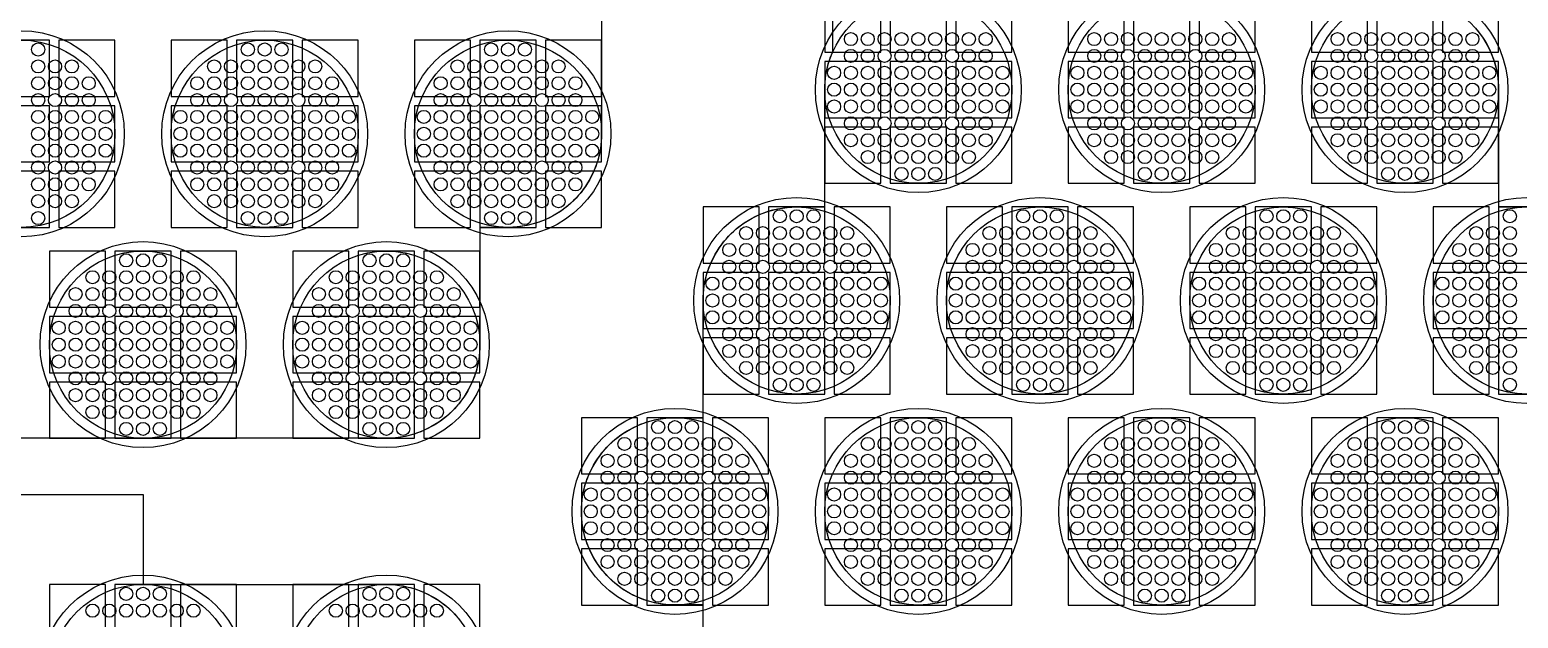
# Model space of a CAD drawing. Extents: x -49 to 54, y -38 to 38.
# Drawn here: x 2.12 to 10.07, y -20.99 to -17.85 of the extents above; entities that cross this region are included whole.
import ezdxf

# ---------------------------------------------------------------- set-up
doc = ezdxf.new("R2010")
doc.units = 0
for name, color, linetype in [('BACK_LAYER', 5, 'CONTINUOUS'), ('COND_LAYER_LOWER_ELECTRODE', 6, 'CONTINUOUS'), ('CONDUCTIVE_LAYER_BACK_LAYER', 2, 'CONTINUOUS'), ('EMITTER', 3, 'CONTINUOUS'), ('LOWER_ELECTRODE', 1, 'CONTINUOUS')]:
    doc.layers.add(name, color=color, linetype=linetype)

msp = doc.modelspace()

# ---------------------------------------------------------------- linework, layer by layer
at = {"layer": 'BACK_LAYER'}
for points in [[(6.3628, -17.9704), (6.6628, -17.9704), (6.6628, -17.6704), (6.3628, -17.6704)], [(6.7128, -17.9704), (7.0128, -17.9704), (7.0128, -17.6704), (6.7128, -17.6704)], [(7.0628, -17.9704), (7.3628, -17.9704), (7.3628, -17.6704), (7.0628, -17.6704)], [(7.6628, -17.9704), (7.9628, -17.9704), (7.9628, -17.6704), (7.6628, -17.6704)], [(8.0128, -17.9704), (8.3128, -17.9704), (8.3128, -17.6704), (8.0128, -17.6704)], [(8.3628, -17.9704), (8.6628, -17.9704), (8.6628, -17.6704), (8.3628, -17.6704)], [(8.9628, -17.9704), (9.2628, -17.9704), (9.2628, -17.6704), (8.9628, -17.6704)], [(9.3128, -17.9704), (9.6128, -17.9704), (9.6128, -17.6704), (9.3128, -17.6704)], [(9.6628, -17.9704), (9.9628, -17.9704), (9.9628, -17.6704), (9.6628, -17.6704)], [(1.9209, -18.2061), (2.2209, -18.2061), (2.2209, -17.9061), (1.9209, -17.9061)], [(2.2709, -18.2061), (2.5709, -18.2061), (2.5709, -17.9061), (2.2709, -17.9061)], [(2.8709, -18.2061), (3.1709, -18.2061), (3.1709, -17.9061), (2.8709, -17.9061)], [(3.2209, -18.2061), (3.5209, -18.2061), (3.5209, -17.9061), (3.2209, -17.9061)], [(3.5709, -18.2061), (3.8709, -18.2061), (3.8709, -17.9061), (3.5709, -17.9061)], [(4.1709, -18.2061), (4.4709, -18.2061), (4.4709, -17.9061), (4.1709, -17.9061)], [(4.5209, -18.2061), (4.8209, -18.2061), (4.8209, -17.9061), (4.5209, -17.9061)], [(4.8709, -18.2061), (5.1709, -18.2061), (5.1709, -17.9061), (4.8709, -17.9061)], [(6.3628, -18.3204), (6.6628, -18.3204), (6.6628, -18.0204), (6.3628, -18.0204)], [(6.7128, -18.3204), (7.0128, -18.3204), (7.0128, -18.0204), (6.7128, -18.0204)], [(7.0628, -18.3204), (7.3628, -18.3204), (7.3628, -18.0204), (7.0628, -18.0204)], [(7.6628, -18.3204), (7.9628, -18.3204), (7.9628, -18.0204), (7.6628, -18.0204)], [(8.0128, -18.3204), (8.3128, -18.3204), (8.3128, -18.0204), (8.0128, -18.0204)], [(8.3628, -18.3204), (8.6628, -18.3204), (8.6628, -18.0204), (8.3628, -18.0204)], [(8.9628, -18.3204), (9.2628, -18.3204), (9.2628, -18.0204), (8.9628, -18.0204)], [(9.3128, -18.3204), (9.6128, -18.3204), (9.6128, -18.0204), (9.3128, -18.0204)], [(9.6628, -18.3204), (9.9628, -18.3204), (9.9628, -18.0204), (9.6628, -18.0204)], [(1.9209, -18.5561), (2.2209, -18.5561), (2.2209, -18.2561), (1.9209, -18.2561)], [(2.2709, -18.5561), (2.5709, -18.5561), (2.5709, -18.2561), (2.2709, -18.2561)], [(2.8709, -18.5561), (3.1709, -18.5561), (3.1709, -18.2561), (2.8709, -18.2561)], [(3.2209, -18.5561), (3.5209, -18.5561), (3.5209, -18.2561), (3.2209, -18.2561)], [(3.5709, -18.5561), (3.8709, -18.5561), (3.8709, -18.2561), (3.5709, -18.2561)], [(4.1709, -18.5561), (4.4709, -18.5561), (4.4709, -18.2561), (4.1709, -18.2561)], [(4.5209, -18.5561), (4.8209, -18.5561), (4.8209, -18.2561), (4.5209, -18.2561)], [(4.8709, -18.5561), (5.1709, -18.5561), (5.1709, -18.2561), (4.8709, -18.2561)], [(6.3628, -18.6704), (6.6628, -18.6704), (6.6628, -18.3704), (6.3628, -18.3704)], [(6.7128, -18.6704), (7.0128, -18.6704), (7.0128, -18.3704), (6.7128, -18.3704)], [(7.0628, -18.6704), (7.3628, -18.6704), (7.3628, -18.3704), (7.0628, -18.3704)], [(7.6628, -18.6704), (7.9628, -18.6704), (7.9628, -18.3704), (7.6628, -18.3704)], [(8.0128, -18.6704), (8.3128, -18.6704), (8.3128, -18.3704), (8.0128, -18.3704)], [(8.3628, -18.6704), (8.6628, -18.6704), (8.6628, -18.3704), (8.3628, -18.3704)], [(8.9628, -18.6704), (9.2628, -18.6704), (9.2628, -18.3704), (8.9628, -18.3704)], [(9.3128, -18.6704), (9.6128, -18.6704), (9.6128, -18.3704), (9.3128, -18.3704)], [(9.6628, -18.6704), (9.9628, -18.6704), (9.9628, -18.3704), (9.6628, -18.3704)], [(1.9209, -18.9061), (2.2209, -18.9061), (2.2209, -18.6061), (1.9209, -18.6061)], [(2.2709, -18.9061), (2.5709, -18.9061), (2.5709, -18.6061), (2.2709, -18.6061)], [(2.8709, -18.9061), (3.1709, -18.9061), (3.1709, -18.6061), (2.8709, -18.6061)], [(3.2209, -18.9061), (3.5209, -18.9061), (3.5209, -18.6061), (3.2209, -18.6061)], [(3.5709, -18.9061), (3.8709, -18.9061), (3.8709, -18.6061), (3.5709, -18.6061)], [(4.1709, -18.9061), (4.4709, -18.9061), (4.4709, -18.6061), (4.1709, -18.6061)], [(4.5209, -18.9061), (4.8209, -18.9061), (4.8209, -18.6061), (4.5209, -18.6061)], [(4.8709, -18.9061), (5.1709, -18.9061), (5.1709, -18.6061), (4.8709, -18.6061)], [(5.7128, -19.0962), (6.0128, -19.0962), (6.0128, -18.7962), (5.7128, -18.7962)], [(6.0628, -19.0962), (6.3628, -19.0962), (6.3628, -18.7962), (6.0628, -18.7962)], [(6.4128, -19.0962), (6.7128, -19.0962), (6.7128, -18.7962), (6.4128, -18.7962)], [(7.0128, -19.0962), (7.3128, -19.0962), (7.3128, -18.7962), (7.0128, -18.7962)], [(7.3628, -19.0962), (7.6628, -19.0962), (7.6628, -18.7962), (7.3628, -18.7962)], [(7.7128, -19.0962), (8.0128, -19.0962), (8.0128, -18.7962), (7.7128, -18.7962)], [(8.3128, -19.0962), (8.6128, -19.0962), (8.6128, -18.7962), (8.3128, -18.7962)], [(8.6628, -19.0962), (8.9628, -19.0962), (8.9628, -18.7962), (8.6628, -18.7962)], [(9.0128, -19.0962), (9.3128, -19.0962), (9.3128, -18.7962), (9.0128, -18.7962)], [(9.6128, -19.0962), (9.9128, -19.0962), (9.9128, -18.7962), (9.6128, -18.7962)], [(9.9628, -19.0962), (10.2628, -19.0962), (10.2628, -18.7962), (9.9628, -18.7962)], [(2.2209, -19.3319), (2.5209, -19.3319), (2.5209, -19.0319), (2.2209, -19.0319)], [(2.5709, -19.3319), (2.8709, -19.3319), (2.8709, -19.0319), (2.5709, -19.0319)], [(2.9209, -19.3319), (3.2209, -19.3319), (3.2209, -19.0319), (2.9209, -19.0319)], [(3.5209, -19.3319), (3.8209, -19.3319), (3.8209, -19.0319), (3.5209, -19.0319)], [(3.8709, -19.3319), (4.1709, -19.3319), (4.1709, -19.0319), (3.8709, -19.0319)], [(4.2209, -19.3319), (4.5209, -19.3319), (4.5209, -19.0319), (4.2209, -19.0319)], [(5.7128, -19.4462), (6.0128, -19.4462), (6.0128, -19.1462), (5.7128, -19.1462)], [(6.0628, -19.4462), (6.3628, -19.4462), (6.3628, -19.1462), (6.0628, -19.1462)], [(6.4128, -19.4462), (6.7128, -19.4462), (6.7128, -19.1462), (6.4128, -19.1462)], [(7.0128, -19.4462), (7.3128, -19.4462), (7.3128, -19.1462), (7.0128, -19.1462)], [(7.3628, -19.4462), (7.6628, -19.4462), (7.6628, -19.1462), (7.3628, -19.1462)], [(7.7128, -19.4462), (8.0128, -19.4462), (8.0128, -19.1462), (7.7128, -19.1462)], [(8.3128, -19.4462), (8.6128, -19.4462), (8.6128, -19.1462), (8.3128, -19.1462)], [(8.6628, -19.4462), (8.9628, -19.4462), (8.9628, -19.1462), (8.6628, -19.1462)], [(9.0128, -19.4462), (9.3128, -19.4462), (9.3128, -19.1462), (9.0128, -19.1462)], [(9.6128, -19.4462), (9.9128, -19.4462), (9.9128, -19.1462), (9.6128, -19.1462)], [(9.9628, -19.4462), (10.2628, -19.4462), (10.2628, -19.1462), (9.9628, -19.1462)], [(2.2209, -19.6819), (2.5209, -19.6819), (2.5209, -19.3819), (2.2209, -19.3819)], [(2.5709, -19.6819), (2.8709, -19.6819), (2.8709, -19.3819), (2.5709, -19.3819)], [(2.9209, -19.6819), (3.2209, -19.6819), (3.2209, -19.3819), (2.9209, -19.3819)], [(3.5209, -19.6819), (3.8209, -19.6819), (3.8209, -19.3819), (3.5209, -19.3819)], [(3.8709, -19.6819), (4.1709, -19.6819), (4.1709, -19.3819), (3.8709, -19.3819)], [(4.2209, -19.6819), (4.5209, -19.6819), (4.5209, -19.3819), (4.2209, -19.3819)], [(5.7128, -19.7962), (6.0128, -19.7962), (6.0128, -19.4962), (5.7128, -19.4962)], [(6.0628, -19.7962), (6.3628, -19.7962), (6.3628, -19.4962), (6.0628, -19.4962)], [(6.4128, -19.7962), (6.7128, -19.7962), (6.7128, -19.4962), (6.4128, -19.4962)], [(7.0128, -19.7962), (7.3128, -19.7962), (7.3128, -19.4962), (7.0128, -19.4962)], [(7.3628, -19.7962), (7.6628, -19.7962), (7.6628, -19.4962), (7.3628, -19.4962)], [(7.7128, -19.7962), (8.0128, -19.7962), (8.0128, -19.4962), (7.7128, -19.4962)], [(8.3128, -19.7962), (8.6128, -19.7962), (8.6128, -19.4962), (8.3128, -19.4962)], [(8.6628, -19.7962), (8.9628, -19.7962), (8.9628, -19.4962), (8.6628, -19.4962)], [(9.0128, -19.7962), (9.3128, -19.7962), (9.3128, -19.4962), (9.0128, -19.4962)], [(9.6128, -19.7962), (9.9128, -19.7962), (9.9128, -19.4962), (9.6128, -19.4962)], [(9.9628, -19.7962), (10.2628, -19.7962), (10.2628, -19.4962), (9.9628, -19.4962)], [(2.2209, -20.0319), (2.5209, -20.0319), (2.5209, -19.7319), (2.2209, -19.7319)], [(2.5709, -20.0319), (2.8709, -20.0319), (2.8709, -19.7319), (2.5709, -19.7319)], [(2.9209, -20.0319), (3.2209, -20.0319), (3.2209, -19.7319), (2.9209, -19.7319)], [(3.5209, -20.0319), (3.8209, -20.0319), (3.8209, -19.7319), (3.5209, -19.7319)], [(3.8709, -20.0319), (4.1709, -20.0319), (4.1709, -19.7319), (3.8709, -19.7319)], [(4.2209, -20.0319), (4.5209, -20.0319), (4.5209, -19.7319), (4.2209, -19.7319)], [(5.0628, -20.2221), (5.3628, -20.2221), (5.3628, -19.9221), (5.0628, -19.9221)], [(5.4128, -20.2221), (5.7128, -20.2221), (5.7128, -19.9221), (5.4128, -19.9221)], [(5.7628, -20.2221), (6.0628, -20.2221), (6.0628, -19.9221), (5.7628, -19.9221)], [(6.3628, -20.2221), (6.6628, -20.2221), (6.6628, -19.9221), (6.3628, -19.9221)], [(6.7128, -20.2221), (7.0128, -20.2221), (7.0128, -19.9221), (6.7128, -19.9221)], [(7.0628, -20.2221), (7.3628, -20.2221), (7.3628, -19.9221), (7.0628, -19.9221)], [(7.6628, -20.2221), (7.9628, -20.2221), (7.9628, -19.9221), (7.6628, -19.9221)], [(8.0128, -20.2221), (8.3128, -20.2221), (8.3128, -19.9221), (8.0128, -19.9221)], [(8.3628, -20.2221), (8.6628, -20.2221), (8.6628, -19.9221), (8.3628, -19.9221)], [(8.9628, -20.2221), (9.2628, -20.2221), (9.2628, -19.9221), (8.9628, -19.9221)], [(9.3128, -20.2221), (9.6128, -20.2221), (9.6128, -19.9221), (9.3128, -19.9221)], [(9.6628, -20.2221), (9.9628, -20.2221), (9.9628, -19.9221), (9.6628, -19.9221)], [(5.0628, -20.5721), (5.3628, -20.5721), (5.3628, -20.2721), (5.0628, -20.2721)], [(5.4128, -20.5721), (5.7128, -20.5721), (5.7128, -20.2721), (5.4128, -20.2721)], [(5.7628, -20.5721), (6.0628, -20.5721), (6.0628, -20.2721), (5.7628, -20.2721)], [(6.3628, -20.5721), (6.6628, -20.5721), (6.6628, -20.2721), (6.3628, -20.2721)], [(6.7128, -20.5721), (7.0128, -20.5721), (7.0128, -20.2721), (6.7128, -20.2721)], [(7.0628, -20.5721), (7.3628, -20.5721), (7.3628, -20.2721), (7.0628, -20.2721)], [(7.6628, -20.5721), (7.9628, -20.5721), (7.9628, -20.2721), (7.6628, -20.2721)], [(8.0128, -20.5721), (8.3128, -20.5721), (8.3128, -20.2721), (8.0128, -20.2721)], [(8.3628, -20.5721), (8.6628, -20.5721), (8.6628, -20.2721), (8.3628, -20.2721)], [(8.9628, -20.5721), (9.2628, -20.5721), (9.2628, -20.2721), (8.9628, -20.2721)], [(9.3128, -20.5721), (9.6128, -20.5721), (9.6128, -20.2721), (9.3128, -20.2721)], [(9.6628, -20.5721), (9.9628, -20.5721), (9.9628, -20.2721), (9.6628, -20.2721)], [(5.0628, -20.9221), (5.3628, -20.9221), (5.3628, -20.6221), (5.0628, -20.6221)], [(5.4128, -20.9221), (5.7128, -20.9221), (5.7128, -20.6221), (5.4128, -20.6221)], [(5.7628, -20.9221), (6.0628, -20.9221), (6.0628, -20.6221), (5.7628, -20.6221)], [(6.3628, -20.9221), (6.6628, -20.9221), (6.6628, -20.6221), (6.3628, -20.6221)], [(6.7128, -20.9221), (7.0128, -20.9221), (7.0128, -20.6221), (6.7128, -20.6221)], [(7.0628, -20.9221), (7.3628, -20.9221), (7.3628, -20.6221), (7.0628, -20.6221)], [(7.6628, -20.9221), (7.9628, -20.9221), (7.9628, -20.6221), (7.6628, -20.6221)], [(8.0128, -20.9221), (8.3128, -20.9221), (8.3128, -20.6221), (8.0128, -20.6221)], [(8.3628, -20.9221), (8.6628, -20.9221), (8.6628, -20.6221), (8.3628, -20.6221)], [(8.9628, -20.9221), (9.2628, -20.9221), (9.2628, -20.6221), (8.9628, -20.6221)], [(9.3128, -20.9221), (9.6128, -20.9221), (9.6128, -20.6221), (9.3128, -20.6221)], [(9.6628, -20.9221), (9.9628, -20.9221), (9.9628, -20.6221), (9.6628, -20.6221)], [(2.2209, -21.1123), (2.5209, -21.1123), (2.5209, -20.8123), (2.2209, -20.8123)], [(2.5709, -21.1123), (2.8709, -21.1123), (2.8709, -20.8123), (2.5709, -20.8123)], [(2.9209, -21.1123), (3.2209, -21.1123), (3.2209, -20.8123), (2.9209, -20.8123)], [(3.5209, -21.1123), (3.8209, -21.1123), (3.8209, -20.8123), (3.5209, -20.8123)], [(3.8709, -21.1123), (4.1709, -21.1123), (4.1709, -20.8123), (3.8709, -20.8123)], [(4.2209, -21.1123), (4.5209, -21.1123), (4.5209, -20.8123), (4.2209, -20.8123)]]:
    msp.add_lwpolyline(points, close=True, dxfattribs=at)
at = {"layer": 'COND_LAYER_LOWER_ELECTRODE'}
for centre in [(6.8628, -18.1704), (8.1628, -18.1704), (9.4628, -18.1704), (2.0709, -18.4061), (3.3709, -18.4061), (4.6709, -18.4061), (6.2128, -19.2962), (7.5128, -19.2962), (8.8128, -19.2962), (10.1128, -19.2962), (2.7209, -19.5319), (4.0209, -19.5319), (5.5628, -20.4221), (6.8628, -20.4221), (8.1628, -20.4221), (9.4628, -20.4221), (2.7209, -21.3123), (4.0209, -21.3123)]:
    msp.add_circle(centre, 0.55, dxfattribs=at)
at = {"layer": 'CONDUCTIVE_LAYER_BACK_LAYER'}
for points in [[(5.7128, -21.5479), (5.7128, -20.922), (5.5528, -20.922), (5.533, -20.9212), (5.5132, -20.9196), (5.4934, -20.9172), (5.4738, -20.9141), (5.4543, -20.9102), (5.435, -20.9055), (5.4159, -20.9), (5.397, -20.8938), (5.3784, -20.8868), (5.36, -20.8791), (5.342, -20.8707), (5.3244, -20.8616), (5.3071, -20.8517), (5.2902, -20.8412), (5.2737, -20.8301), (5.2578, -20.8183), (5.2422, -20.8058), (5.2272, -20.7928), (5.2128, -20.7791), (5.1988, -20.7649), (5.1855, -20.7502), (5.1728, -20.7349), (5.1606, -20.7192), (5.1491, -20.703), (5.1383, -20.6863), (5.1281, -20.6692), (5.1186, -20.6517), (5.1099, -20.6339), (5.1018, -20.6157), (5.0945, -20.5972), (5.0879, -20.5785), (5.082, -20.5595), (5.077, -20.5403), (5.0726, -20.5208), (5.0691, -20.5013), (5.0663, -20.4816), (5.0644, -20.4618), (5.0632, -20.442), (5.0628, -20.4221), (5.0632, -20.4022), (5.0644, -20.3824), (5.0663, -20.3626), (5.0691, -20.3429), (5.0726, -20.3233), (5.077, -20.3039), (5.082, -20.2847), (5.0879, -20.2657), (5.0945, -20.2469), (5.1018, -20.2284), (5.1099, -20.2103), (5.1186, -20.1924), (5.1281, -20.175), (5.1383, -20.1579), (5.1491, -20.1412), (5.1606, -20.125), (5.1728, -20.1092), (5.1855, -20.094), (5.1988, -20.0792), (5.2128, -20.065), (5.2272, -20.0514), (5.2422, -20.0383), (5.2578, -20.0259), (5.2737, -20.0141), (5.2902, -20.0029), (5.3071, -19.9924), (5.3244, -19.9826), (5.342, -19.9735), (5.36, -19.965), (5.3784, -19.9573), (5.397, -19.9504), (5.4159, -19.9442), (5.435, -19.9387), (5.4543, -19.934), (5.4738, -19.9301), (5.4934, -19.9269), (5.5132, -19.9245), (5.533, -19.923), (5.5528, -19.9222), (5.7128, -19.9222), (5.7128, -19.2962), (5.7132, -19.2764), (5.7144, -19.2565), (5.7163, -19.2367), (5.7191, -19.217), (5.7226, -19.1975), (5.727, -19.1781), (5.732, -19.1589), (5.7379, -19.1398), (5.7445, -19.1211), (5.7518, -19.1026), (5.7599, -19.0844), (5.7686, -19.0666), (5.7781, -19.0491), (5.7883, -19.032), (5.7991, -19.0154), (5.8106, -18.9991), (5.8228, -18.9834), (5.8355, -18.9681), (5.8488, -18.9534), (5.8628, -18.9392), (5.8772, -18.9256), (5.8922, -18.9125), (5.9078, -18.9001), (5.9237, -18.8883), (5.9402, -18.8771), (5.9571, -18.8666), (5.9744, -18.8568), (5.992, -18.8476), (6.01, -18.8392), (6.0284, -18.8315), (6.047, -18.8245), (6.0659, -18.8183), (6.085, -18.8129), (6.1043, -18.8082), (6.1238, -18.8042), (6.1434, -18.8011), (6.1632, -18.7987), (6.183, -18.7971), (6.2028, -18.7963), (6.3628, -18.7963), (6.3628, -18.1704), (6.3632, -18.1505), (6.3644, -18.1307), (6.3663, -18.1109), (6.3691, -18.0912), (6.3726, -18.0717), (6.377, -18.0522), (6.382, -18.033), (6.3879, -18.014), (6.3945, -17.9953), (6.4018, -17.9768), (6.4059, -17.9676), (6.4059, -17.1901)], [(5.1709, -17.7801), (5.1709, -18.4061), (5.1705, -18.4259), (5.1693, -18.4458), (5.1674, -18.4656), (5.1646, -18.4853), (5.1611, -18.5048), (5.1568, -18.5242), (5.1517, -18.5434), (5.1458, -18.5625), (5.1392, -18.5812), (5.1319, -18.5997), (5.1238, -18.6179), (5.1151, -18.6357), (5.1056, -18.6532), (5.0954, -18.6703), (5.0846, -18.6869), (5.0731, -18.7032), (5.061, -18.7189), (5.0482, -18.7342), (5.0349, -18.7489), (5.021, -18.7631), (5.0065, -18.7767), (4.9915, -18.7898), (4.976, -18.8022), (4.96, -18.814), (4.9435, -18.8252), (4.9266, -18.8357), (4.9094, -18.8455), (4.8917, -18.8547), (4.8737, -18.8631), (4.8554, -18.8708), (4.8367, -18.8778), (4.8179, -18.884), (4.7987, -18.8894), (4.7794, -18.8941), (4.7599, -18.8981), (4.7403, -18.9012), (4.7206, -18.9036), (4.7007, -18.9052), (4.6809, -18.906), (4.5209, -18.906), (4.5209, -19.5319), (4.5205, -19.5518), (4.5193, -19.5716), (4.5174, -19.5914), (4.5146, -19.6111), (4.5111, -19.6307), (4.5068, -19.6501), (4.5017, -19.6693), (4.4958, -19.6883), (4.4892, -19.707), (4.4819, -19.7255), (4.4738, -19.7437), (4.4651, -19.7615), (4.4556, -19.779), (4.4454, -19.7961), (4.4346, -19.8128), (4.4231, -19.829), (4.411, -19.8447), (4.3982, -19.86), (4.3849, -19.8747), (4.371, -19.8889), (4.3565, -19.9026), (4.3415, -19.9156), (4.326, -19.9281), (4.31, -19.9399), (4.2935, -19.951), (4.2766, -19.9615), (4.2594, -19.9714), (4.2417, -19.9805), (4.2237, -19.9889), (4.2054, -19.9966), (4.1867, -20.0036), (4.1679, -20.0098), (4.1487, -20.0153), (4.1294, -20.02), (4.1099, -20.0239), (4.0903, -20.0271), (4.0706, -20.0294), (4.0507, -20.031), (4.0309, -20.0318), (1.411, -20.0318)], [(9.8401, -17.8423), (9.8528, -17.8576), (9.8649, -17.8733), (9.8764, -17.8895), (9.8873, -17.9062), (9.8974, -17.9233), (9.9069, -17.9408), (9.9157, -17.9586), (9.9238, -17.9768), (9.9311, -17.9953), (9.9377, -18.014), (9.9435, -18.033), (9.9486, -18.0522), (9.9529, -18.0717), (9.9565, -18.0912), (9.9592, -18.1109), (9.9612, -18.1307), (9.9624, -18.1505), (9.9628, -18.1704), (9.9628, -18.7963), (10.1227, -18.7963)], [(0.964, -20.3319), (2.7209, -20.3319), (2.7209, -20.8124), (4.0309, -20.8124), (4.0507, -20.8132), (4.0706, -20.8147), (4.0903, -20.8171), (4.1099, -20.8203), (4.1294, -20.8242), (4.1487, -20.8289), (4.1679, -20.8343), (4.1867, -20.8406), (4.2054, -20.8475), (4.2237, -20.8552), (4.2417, -20.8637), (4.2594, -20.8728), (4.2766, -20.8826), (4.2935, -20.8931), (4.31, -20.9043), (4.326, -20.9161), (4.3415, -20.9285), (4.3565, -20.9416), (4.371, -20.9552), (4.3849, -20.9694), (4.3982, -20.9842), (4.411, -20.9994)]]:
    msp.add_lwpolyline(points, dxfattribs=at)
at = {"layer": 'EMITTER'}
for centre in [(6.8628, -18.1704), (8.1628, -18.1704), (9.4628, -18.1704), (2.0709, -18.4061), (3.3709, -18.4061), (4.6709, -18.4061), (6.2128, -19.2962), (7.5128, -19.2962), (8.8128, -19.2962), (10.1128, -19.2962), (2.7209, -19.5319), (4.0209, -19.5319), (5.5628, -20.4221), (6.8628, -20.4221), (8.1628, -20.4221), (9.4628, -20.4221), (2.7209, -21.3123), (4.0209, -21.3123)]:
    msp.add_circle(centre, 0.5, dxfattribs=at)
at = {"layer": 'LOWER_ELECTRODE'}
for centre in [(6.5028, -17.9004), (6.5928, -17.9004), (6.6828, -17.9004), (6.7728, -17.9004), (6.8628, -17.9004), (6.9528, -17.9004), (7.0428, -17.9004), (7.1328, -17.9004), (7.2228, -17.9004), (7.8028, -17.9004), (7.8928, -17.9004), (7.9828, -17.9004), (8.0728, -17.9004), (8.1628, -17.9004), (8.2528, -17.9004), (8.3428, -17.9004), (8.4328, -17.9004), (8.5228, -17.9004), (9.1028, -17.9004), (9.1928, -17.9004), (9.2828, -17.9004), (9.3728, -17.9004), (9.4628, -17.9004), (9.5528, -17.9004), (9.6428, -17.9004), (9.7328, -17.9004), (9.8228, -17.9004), (2.1609, -17.9561), (3.2809, -17.9561), (3.3709, -17.9561), (3.4609, -17.9561), (4.5809, -17.9561), (4.6709, -17.9561), (4.7609, -17.9561), (6.5028, -17.9904), (6.5928, -17.9904), (6.6828, -17.9904), (6.7728, -17.9904), (6.8628, -17.9904), (6.9528, -17.9904), (7.0428, -17.9904), (7.1328, -17.9904), (7.2228, -17.9904), (7.8028, -17.9904), (7.8928, -17.9904), (7.9828, -17.9904), (8.0728, -17.9904), (8.1628, -17.9904), (8.2528, -17.9904), (8.3428, -17.9904), (8.4328, -17.9904), (8.5228, -17.9904), (9.1028, -17.9904), (9.1928, -17.9904), (9.2828, -17.9904), (9.3728, -17.9904), (9.4628, -17.9904), (9.5528, -17.9904), (9.6428, -17.9904), (9.7328, -17.9904), (9.8228, -17.9904), (2.1609, -18.0461), (2.2509, -18.0461), (2.3409, -18.0461), (3.1009, -18.0461), (3.1909, -18.0461), (3.2809, -18.0461), (3.3709, -18.0461), (3.4609, -18.0461), (3.5509, -18.0461), (3.6409, -18.0461), (4.4009, -18.0461), (4.4909, -18.0461), (4.5809, -18.0461), (4.6709, -18.0461), (4.7609, -18.0461), (4.8509, -18.0461), (4.9409, -18.0461), (6.4128, -18.0804), (6.5028, -18.0804), (6.5928, -18.0804), (6.6828, -18.0804), (6.7728, -18.0804), (6.8628, -18.0804), (6.9528, -18.0804), (7.0428, -18.0804), (7.1328, -18.0804), (7.2228, -18.0804), (7.3128, -18.0804), (7.7128, -18.0804), (7.8028, -18.0804), (7.8928, -18.0804), (7.9828, -18.0804), (8.0728, -18.0804), (8.1628, -18.0804), (8.2528, -18.0804), (8.3428, -18.0804), (8.4328, -18.0804), (8.5228, -18.0804), (8.6128, -18.0804), (9.0128, -18.0804), (9.1028, -18.0804), (9.1928, -18.0804), (9.2828, -18.0804), (9.3728, -18.0804), (9.4628, -18.0804), (9.5528, -18.0804), (9.6428, -18.0804), (9.7328, -18.0804), (9.8228, -18.0804), (9.9128, -18.0804), (2.1609, -18.1361), (2.2509, -18.1361), (2.3409, -18.1361), (2.4309, -18.1361), (3.0109, -18.1361), (3.1009, -18.1361), (3.1909, -18.1361), (3.2809, -18.1361), (3.3709, -18.1361), (3.4609, -18.1361), (3.5509, -18.1361), (3.6409, -18.1361), (3.7309, -18.1361), (4.3109, -18.1361), (4.4009, -18.1361), (4.4909, -18.1361), (4.5809, -18.1361), (4.6709, -18.1361), (4.7609, -18.1361), (4.8509, -18.1361), (4.9409, -18.1361), (5.0309, -18.1361), (2.1609, -18.2261), (2.2509, -18.2261), (2.3409, -18.2261), (2.4309, -18.2261), (3.0109, -18.2261), (3.1009, -18.2261), (3.1909, -18.2261), (3.2809, -18.2261), (3.3709, -18.2261), (3.4609, -18.2261), (3.5509, -18.2261), (3.6409, -18.2261), (3.7309, -18.2261), (4.3109, -18.2261), (4.4009, -18.2261), (4.4909, -18.2261), (4.5809, -18.2261), (4.6709, -18.2261), (4.7609, -18.2261), (4.8509, -18.2261), (4.9409, -18.2261), (5.0309, -18.2261), (6.4128, -18.1704), (6.5028, -18.1704), (6.5928, -18.1704), (6.6828, -18.1704), (6.7728, -18.1704), (6.8628, -18.1704), (6.9528, -18.1704), (7.0428, -18.1704), (7.1328, -18.1704), (7.2228, -18.1704), (7.3128, -18.1704), (7.7128, -18.1704), (7.8028, -18.1704), (7.8928, -18.1704), (7.9828, -18.1704), (8.0728, -18.1704), (8.1628, -18.1704), (8.2528, -18.1704), (8.3428, -18.1704), (8.4328, -18.1704), (8.5228, -18.1704), (8.6128, -18.1704), (9.0128, -18.1704), (9.1028, -18.1704), (9.1928, -18.1704), (9.2828, -18.1704), (9.3728, -18.1704), (9.4628, -18.1704), (9.5528, -18.1704), (9.6428, -18.1704), (9.7328, -18.1704), (9.8228, -18.1704), (9.9128, -18.1704), (2.1609, -18.3161), (2.2509, -18.3161), (2.3409, -18.3161), (2.4309, -18.3161), (2.5209, -18.3161), (2.9209, -18.3161), (3.0109, -18.3161), (3.1009, -18.3161), (3.1909, -18.3161), (3.2809, -18.3161), (3.3709, -18.3161), (3.4609, -18.3161), (3.5509, -18.3161), (3.6409, -18.3161), (3.7309, -18.3161), (3.8209, -18.3161), (4.2209, -18.3161), (4.3109, -18.3161), (4.4009, -18.3161), (4.4909, -18.3161), (4.5809, -18.3161), (4.6709, -18.3161), (4.7609, -18.3161), (4.8509, -18.3161), (4.9409, -18.3161), (5.0309, -18.3161), (5.1209, -18.3161), (6.4128, -18.2604), (6.5028, -18.2604), (6.5928, -18.2604), (6.6828, -18.2604), (6.7728, -18.2604), (6.8628, -18.2604), (6.9528, -18.2604), (7.0428, -18.2604), (7.1328, -18.2604), (7.2228, -18.2604), (7.3128, -18.2604), (7.7128, -18.2604), (7.8028, -18.2604), (7.8928, -18.2604), (7.9828, -18.2604), (8.0728, -18.2604), (8.1628, -18.2604), (8.2528, -18.2604), (8.3428, -18.2604), (8.4328, -18.2604), (8.5228, -18.2604), (8.6128, -18.2604), (9.0128, -18.2604), (9.1028, -18.2604), (9.1928, -18.2604), (9.2828, -18.2604), (9.3728, -18.2604), (9.4628, -18.2604), (9.5528, -18.2604), (9.6428, -18.2604), (9.7328, -18.2604), (9.8228, -18.2604), (9.9128, -18.2604), (6.5028, -18.3504), (6.5928, -18.3504), (6.6828, -18.3504), (6.7728, -18.3504), (6.8628, -18.3504), (6.9528, -18.3504), (7.0428, -18.3504), (7.1328, -18.3504), (7.2228, -18.3504), (7.8028, -18.3504), (7.8928, -18.3504), (7.9828, -18.3504), (8.0728, -18.3504), (8.1628, -18.3504), (8.2528, -18.3504), (8.3428, -18.3504), (8.4328, -18.3504), (8.5228, -18.3504), (9.1028, -18.3504), (9.1928, -18.3504), (9.2828, -18.3504), (9.3728, -18.3504), (9.4628, -18.3504), (9.5528, -18.3504), (9.6428, -18.3504), (9.7328, -18.3504), (9.8228, -18.3504), (2.1609, -18.4061), (2.2509, -18.4061), (2.3409, -18.4061), (2.4309, -18.4061), (2.5209, -18.4061), (2.9209, -18.4061), (3.0109, -18.4061), (3.1009, -18.4061), (3.1909, -18.4061), (3.2809, -18.4061), (3.3709, -18.4061), (3.4609, -18.4061), (3.5509, -18.4061), (3.6409, -18.4061), (3.7309, -18.4061), (3.8209, -18.4061), (4.2209, -18.4061), (4.3109, -18.4061), (4.4009, -18.4061), (4.4909, -18.4061), (4.5809, -18.4061), (4.6709, -18.4061), (4.7609, -18.4061), (4.8509, -18.4061), (4.9409, -18.4061), (5.0309, -18.4061), (5.1209, -18.4061), (6.5028, -18.4404), (6.5928, -18.4404), (6.6828, -18.4404), (6.7728, -18.4404), (6.8628, -18.4404), (6.9528, -18.4404), (7.0428, -18.4404), (7.1328, -18.4404), (7.2228, -18.4404), (7.8028, -18.4404), (7.8928, -18.4404), (7.9828, -18.4404), (8.0728, -18.4404), (8.1628, -18.4404), (8.2528, -18.4404), (8.3428, -18.4404), (8.4328, -18.4404), (8.5228, -18.4404), (9.1028, -18.4404), (9.1928, -18.4404), (9.2828, -18.4404), (9.3728, -18.4404), (9.4628, -18.4404), (9.5528, -18.4404), (9.6428, -18.4404), (9.7328, -18.4404), (9.8228, -18.4404), (2.1609, -18.4961), (2.2509, -18.4961), (2.3409, -18.4961), (2.4309, -18.4961), (2.5209, -18.4961), (2.9209, -18.4961), (3.0109, -18.4961), (3.1009, -18.4961), (3.1909, -18.4961), (3.2809, -18.4961), (3.3709, -18.4961), (3.4609, -18.4961), (3.5509, -18.4961), (3.6409, -18.4961), (3.7309, -18.4961), (3.8209, -18.4961), (4.2209, -18.4961), (4.3109, -18.4961), (4.4009, -18.4961), (4.4909, -18.4961), (4.5809, -18.4961), (4.6709, -18.4961), (4.7609, -18.4961), (4.8509, -18.4961), (4.9409, -18.4961), (5.0309, -18.4961), (5.1209, -18.4961), (6.5928, -18.5304), (6.6828, -18.5304), (6.7728, -18.5304), (6.8628, -18.5304), (6.9528, -18.5304), (7.0428, -18.5304), (7.1328, -18.5304), (7.8928, -18.5304), (7.9828, -18.5304), (8.0728, -18.5304), (8.1628, -18.5304), (8.2528, -18.5304), (8.3428, -18.5304), (8.4328, -18.5304), (9.1928, -18.5304), (9.2828, -18.5304), (9.3728, -18.5304), (9.4628, -18.5304), (9.5528, -18.5304), (9.6428, -18.5304), (9.7328, -18.5304), (2.1609, -18.5861), (2.2509, -18.5861), (2.3409, -18.5861), (2.4309, -18.5861), (3.0109, -18.5861), (3.1009, -18.5861), (3.1909, -18.5861), (3.2809, -18.5861), (3.3709, -18.5861), (3.4609, -18.5861), (3.5509, -18.5861), (3.6409, -18.5861), (3.7309, -18.5861), (4.3109, -18.5861), (4.4009, -18.5861), (4.4909, -18.5861), (4.5809, -18.5861), (4.6709, -18.5861), (4.7609, -18.5861), (4.8509, -18.5861), (4.9409, -18.5861), (5.0309, -18.5861), (6.7728, -18.6204), (6.8628, -18.6204), (6.9528, -18.6204), (8.0728, -18.6204), (8.1628, -18.6204), (8.2528, -18.6204), (9.3728, -18.6204), (9.4628, -18.6204), (9.5528, -18.6204), (2.1609, -18.6761), (2.2509, -18.6761), (2.3409, -18.6761), (2.4309, -18.6761), (3.0109, -18.6761), (3.1009, -18.6761), (3.1909, -18.6761), (3.2809, -18.6761), (3.3709, -18.6761), (3.4609, -18.6761), (3.5509, -18.6761), (3.6409, -18.6761), (3.7309, -18.6761), (4.3109, -18.6761), (4.4009, -18.6761), (4.4909, -18.6761), (4.5809, -18.6761), (4.6709, -18.6761), (4.7609, -18.6761), (4.8509, -18.6761), (4.9409, -18.6761), (5.0309, -18.6761), (2.1609, -18.7661), (2.2509, -18.7661), (2.3409, -18.7661), (3.1009, -18.7661), (3.1909, -18.7661), (3.2809, -18.7661), (3.3709, -18.7661), (3.4609, -18.7661), (3.5509, -18.7661), (3.6409, -18.7661), (4.4009, -18.7661), (4.4909, -18.7661), (4.5809, -18.7661), (4.6709, -18.7661), (4.7609, -18.7661), (4.8509, -18.7661), (4.9409, -18.7661), (2.1609, -18.8561), (3.2809, -18.8561), (3.3709, -18.8561), (3.4609, -18.8561), (4.5809, -18.8561), (4.6709, -18.8561), (4.7609, -18.8561), (6.1228, -18.8462), (6.2128, -18.8462), (6.3028, -18.8462), (7.4228, -18.8462), (7.5128, -18.8462), (7.6028, -18.8462), (8.7228, -18.8462), (8.8128, -18.8462), (8.9028, -18.8462), (10.0228, -18.8462), (5.9428, -18.9362), (6.0328, -18.9362), (6.1228, -18.9362), (6.2128, -18.9362), (6.3028, -18.9362), (6.3928, -18.9362), (6.4828, -18.9362), (7.2428, -18.9362), (7.3328, -18.9362), (7.4228, -18.9362), (7.5128, -18.9362), (7.6028, -18.9362), (7.6928, -18.9362), (7.7828, -18.9362), (8.5428, -18.9362), (8.6328, -18.9362), (8.7228, -18.9362), (8.8128, -18.9362), (8.9028, -18.9362), (8.9928, -18.9362), (9.0828, -18.9362), (9.8428, -18.9362), (9.9328, -18.9362), (10.0228, -18.9362), (5.8528, -19.0262), (5.9428, -19.0262), (6.0328, -19.0262), (6.1228, -19.0262), (6.2128, -19.0262), (6.3028, -19.0262), (6.3928, -19.0262), (6.4828, -19.0262), (6.5728, -19.0262), (7.1528, -19.0262), (7.2428, -19.0262), (7.3328, -19.0262), (7.4228, -19.0262), (7.5128, -19.0262), (7.6028, -19.0262), (7.6928, -19.0262), (7.7828, -19.0262), (7.8728, -19.0262), (8.4528, -19.0262), (8.5428, -19.0262), (8.6328, -19.0262), (8.7228, -19.0262), (8.8128, -19.0262), (8.9028, -19.0262), (8.9928, -19.0262), (9.0828, -19.0262), (9.1728, -19.0262), (9.7528, -19.0262), (9.8428, -19.0262), (9.9328, -19.0262), (10.0228, -19.0262), (2.6309, -19.0819), (2.7209, -19.0819), (2.8109, -19.0819), (3.9309, -19.0819), (4.0209, -19.0819), (4.1109, -19.0819), (5.8528, -19.1162), (5.9428, -19.1162), (6.0328, -19.1162), (6.1228, -19.1162), (6.2128, -19.1162), (6.3028, -19.1162), (6.3928, -19.1162), (6.4828, -19.1162), (6.5728, -19.1162), (7.1528, -19.1162), (7.2428, -19.1162), (7.3328, -19.1162), (7.4228, -19.1162), (7.5128, -19.1162), (7.6028, -19.1162), (7.6928, -19.1162), (7.7828, -19.1162), (7.8728, -19.1162), (8.4528, -19.1162), (8.5428, -19.1162), (8.6328, -19.1162), (8.7228, -19.1162), (8.8128, -19.1162), (8.9028, -19.1162), (8.9928, -19.1162), (9.0828, -19.1162), (9.1728, -19.1162), (9.7528, -19.1162), (9.8428, -19.1162), (9.9328, -19.1162), (10.0228, -19.1162), (2.4509, -19.1719), (2.5409, -19.1719), (2.6309, -19.1719), (2.7209, -19.1719), (2.8109, -19.1719), (2.9009, -19.1719), (2.9909, -19.1719), (3.7509, -19.1719), (3.8409, -19.1719), (3.9309, -19.1719), (4.0209, -19.1719), (4.1109, -19.1719), (4.2009, -19.1719), (4.2909, -19.1719), (2.3609, -19.2619), (2.4509, -19.2619), (2.5409, -19.2619), (2.6309, -19.2619), (2.7209, -19.2619), (2.8109, -19.2619), (2.9009, -19.2619), (2.9909, -19.2619), (3.0809, -19.2619), (3.6609, -19.2619), (3.7509, -19.2619), (3.8409, -19.2619), (3.9309, -19.2619), (4.0209, -19.2619), (4.1109, -19.2619), (4.2009, -19.2619), (4.2909, -19.2619), (4.3809, -19.2619), (5.7628, -19.2062), (5.8528, -19.2062), (5.9428, -19.2062), (6.0328, -19.2062), (6.1228, -19.2062), (6.2128, -19.2062), (6.3028, -19.2062), (6.3928, -19.2062), (6.4828, -19.2062), (6.5728, -19.2062), (6.6628, -19.2062), (7.0628, -19.2062), (7.1528, -19.2062), (7.2428, -19.2062), (7.3328, -19.2062), (7.4228, -19.2062), (7.5128, -19.2062), (7.6028, -19.2062), (7.6928, -19.2062), (7.7828, -19.2062), (7.8728, -19.2062), (7.9628, -19.2062), (8.3628, -19.2062), (8.4528, -19.2062), (8.5428, -19.2062), (8.6328, -19.2062), (8.7228, -19.2062), (8.8128, -19.2062), (8.9028, -19.2062), (8.9928, -19.2062), (9.0828, -19.2062), (9.1728, -19.2062), (9.2628, -19.2062), (9.6628, -19.2062), (9.7528, -19.2062), (9.8428, -19.2062), (9.9328, -19.2062), (10.0228, -19.2062), (2.3609, -19.3519), (2.4509, -19.3519), (2.5409, -19.3519), (2.6309, -19.3519), (2.7209, -19.3519), (2.8109, -19.3519), (2.9009, -19.3519), (2.9909, -19.3519), (3.0809, -19.3519), (3.6609, -19.3519), (3.7509, -19.3519), (3.8409, -19.3519), (3.9309, -19.3519), (4.0209, -19.3519), (4.1109, -19.3519), (4.2009, -19.3519), (4.2909, -19.3519), (4.3809, -19.3519), (5.7628, -19.2962), (5.8528, -19.2962), (5.9428, -19.2962), (6.0328, -19.2962), (6.1228, -19.2962), (6.2128, -19.2962), (6.3028, -19.2962), (6.3928, -19.2962), (6.4828, -19.2962), (6.5728, -19.2962), (6.6628, -19.2962), (7.0628, -19.2962), (7.1528, -19.2962), (7.2428, -19.2962), (7.3328, -19.2962), (7.4228, -19.2962), (7.5128, -19.2962), (7.6028, -19.2962), (7.6928, -19.2962), (7.7828, -19.2962), (7.8728, -19.2962), (7.9628, -19.2962), (8.3628, -19.2962), (8.4528, -19.2962), (8.5428, -19.2962), (8.6328, -19.2962), (8.7228, -19.2962), (8.8128, -19.2962), (8.9028, -19.2962), (8.9928, -19.2962), (9.0828, -19.2962), (9.1728, -19.2962), (9.2628, -19.2962), (9.6628, -19.2962), (9.7528, -19.2962), (9.8428, -19.2962), (9.9328, -19.2962), (10.0228, -19.2962), (5.7628, -19.3862), (5.8528, -19.3862), (5.9428, -19.3862), (6.0328, -19.3862), (6.1228, -19.3862), (6.2128, -19.3862), (6.3028, -19.3862), (6.3928, -19.3862), (6.4828, -19.3862), (6.5728, -19.3862), (6.6628, -19.3862), (7.0628, -19.3862), (7.1528, -19.3862), (7.2428, -19.3862), (7.3328, -19.3862), (7.4228, -19.3862), (7.5128, -19.3862), (7.6028, -19.3862), (7.6928, -19.3862), (7.7828, -19.3862), (7.8728, -19.3862), (7.9628, -19.3862), (8.3628, -19.3862), (8.4528, -19.3862), (8.5428, -19.3862), (8.6328, -19.3862), (8.7228, -19.3862), (8.8128, -19.3862), (8.9028, -19.3862), (8.9928, -19.3862), (9.0828, -19.3862), (9.1728, -19.3862), (9.2628, -19.3862), (9.6628, -19.3862), (9.7528, -19.3862), (9.8428, -19.3862), (9.9328, -19.3862), (10.0228, -19.3862), (2.2709, -19.4419), (2.3609, -19.4419), (2.4509, -19.4419), (2.5409, -19.4419), (2.6309, -19.4419), (2.7209, -19.4419), (2.8109, -19.4419), (2.9009, -19.4419), (2.9909, -19.4419), (3.0809, -19.4419), (3.1709, -19.4419), (3.5709, -19.4419), (3.6609, -19.4419), (3.7509, -19.4419), (3.8409, -19.4419), (3.9309, -19.4419), (4.0209, -19.4419), (4.1109, -19.4419), (4.2009, -19.4419), (4.2909, -19.4419), (4.3809, -19.4419), (4.4709, -19.4419), (5.8528, -19.4762), (5.9428, -19.4762), (6.0328, -19.4762), (6.1228, -19.4762), (6.2128, -19.4762), (6.3028, -19.4762), (6.3928, -19.4762), (6.4828, -19.4762), (6.5728, -19.4762), (7.1528, -19.4762), (7.2428, -19.4762), (7.3328, -19.4762), (7.4228, -19.4762), (7.5128, -19.4762), (7.6028, -19.4762), (7.6928, -19.4762), (7.7828, -19.4762), (7.8728, -19.4762), (8.4528, -19.4762), (8.5428, -19.4762), (8.6328, -19.4762), (8.7228, -19.4762), (8.8128, -19.4762), (8.9028, -19.4762), (8.9928, -19.4762), (9.0828, -19.4762), (9.1728, -19.4762), (9.7528, -19.4762), (9.8428, -19.4762), (9.9328, -19.4762), (10.0228, -19.4762), (2.2709, -19.5319), (2.3609, -19.5319), (2.4509, -19.5319), (2.5409, -19.5319), (2.6309, -19.5319), (2.7209, -19.5319), (2.8109, -19.5319), (2.9009, -19.5319), (2.9909, -19.5319), (3.0809, -19.5319), (3.1709, -19.5319), (3.5709, -19.5319), (3.6609, -19.5319), (3.7509, -19.5319), (3.8409, -19.5319), (3.9309, -19.5319), (4.0209, -19.5319), (4.1109, -19.5319), (4.2009, -19.5319), (4.2909, -19.5319), (4.3809, -19.5319), (4.4709, -19.5319), (5.8528, -19.5662), (5.9428, -19.5662), (6.0328, -19.5662), (6.1228, -19.5662), (6.2128, -19.5662), (6.3028, -19.5662), (6.3928, -19.5662), (6.4828, -19.5662), (6.5728, -19.5662), (7.1528, -19.5662), (7.2428, -19.5662), (7.3328, -19.5662), (7.4228, -19.5662), (7.5128, -19.5662), (7.6028, -19.5662), (7.6928, -19.5662), (7.7828, -19.5662), (7.8728, -19.5662), (8.4528, -19.5662), (8.5428, -19.5662), (8.6328, -19.5662), (8.7228, -19.5662), (8.8128, -19.5662), (8.9028, -19.5662), (8.9928, -19.5662), (9.0828, -19.5662), (9.1728, -19.5662), (9.7528, -19.5662), (9.8428, -19.5662), (9.9328, -19.5662), (10.0228, -19.5662), (2.2709, -19.6219), (2.3609, -19.6219), (2.4509, -19.6219), (2.5409, -19.6219), (2.6309, -19.6219), (2.7209, -19.6219), (2.8109, -19.6219), (2.9009, -19.6219), (2.9909, -19.6219), (3.0809, -19.6219), (3.1709, -19.6219), (3.5709, -19.6219), (3.6609, -19.6219), (3.7509, -19.6219), (3.8409, -19.6219), (3.9309, -19.6219), (4.0209, -19.6219), (4.1109, -19.6219), (4.2009, -19.6219), (4.2909, -19.6219), (4.3809, -19.6219), (4.4709, -19.6219), (5.9428, -19.6562), (6.0328, -19.6562), (6.1228, -19.6562), (6.2128, -19.6562), (6.3028, -19.6562), (6.3928, -19.6562), (6.4828, -19.6562), (7.2428, -19.6562), (7.3328, -19.6562), (7.4228, -19.6562), (7.5128, -19.6562), (7.6028, -19.6562), (7.6928, -19.6562), (7.7828, -19.6562), (8.5428, -19.6562), (8.6328, -19.6562), (8.7228, -19.6562), (8.8128, -19.6562), (8.9028, -19.6562), (8.9928, -19.6562), (9.0828, -19.6562), (9.8428, -19.6562), (9.9328, -19.6562), (10.0228, -19.6562), (2.3609, -19.7119), (2.4509, -19.7119), (2.5409, -19.7119), (2.6309, -19.7119), (2.7209, -19.7119), (2.8109, -19.7119), (2.9009, -19.7119), (2.9909, -19.7119), (3.0809, -19.7119), (3.6609, -19.7119), (3.7509, -19.7119), (3.8409, -19.7119), (3.9309, -19.7119), (4.0209, -19.7119), (4.1109, -19.7119), (4.2009, -19.7119), (4.2909, -19.7119), (4.3809, -19.7119), (6.1228, -19.7462), (6.2128, -19.7462), (6.3028, -19.7462), (7.4228, -19.7462), (7.5128, -19.7462), (7.6028, -19.7462), (8.7228, -19.7462), (8.8128, -19.7462), (8.9028, -19.7462), (10.0228, -19.7462), (2.3609, -19.8019), (2.4509, -19.8019), (2.5409, -19.8019), (2.6309, -19.8019), (2.7209, -19.8019), (2.8109, -19.8019), (2.9009, -19.8019), (2.9909, -19.8019), (3.0809, -19.8019), (3.6609, -19.8019), (3.7509, -19.8019), (3.8409, -19.8019), (3.9309, -19.8019), (4.0209, -19.8019), (4.1109, -19.8019), (4.2009, -19.8019), (4.2909, -19.8019), (4.3809, -19.8019), (2.4509, -19.8919), (2.5409, -19.8919), (2.6309, -19.8919), (2.7209, -19.8919), (2.8109, -19.8919), (2.9009, -19.8919), (2.9909, -19.8919), (3.7509, -19.8919), (3.8409, -19.8919), (3.9309, -19.8919), (4.0209, -19.8919), (4.1109, -19.8919), (4.2009, -19.8919), (4.2909, -19.8919), (2.6309, -19.9819), (2.7209, -19.9819), (2.8109, -19.9819), (3.9309, -19.9819), (4.0209, -19.9819), (4.1109, -19.9819), (5.4728, -19.9721), (5.5628, -19.9721), (5.6528, -19.9721), (6.7728, -19.9721), (6.8628, -19.9721), (6.9528, -19.9721), (8.0728, -19.9721), (8.1628, -19.9721), (8.2528, -19.9721), (9.3728, -19.9721), (9.4628, -19.9721), (9.5528, -19.9721), (5.2928, -20.0621), (5.3828, -20.0621), (5.4728, -20.0621), (5.5628, -20.0621), (5.6528, -20.0621), (5.7428, -20.0621), (5.8328, -20.0621), (6.5928, -20.0621), (6.6828, -20.0621), (6.7728, -20.0621), (6.8628, -20.0621), (6.9528, -20.0621), (7.0428, -20.0621), (7.1328, -20.0621), (7.8928, -20.0621), (7.9828, -20.0621), (8.0728, -20.0621), (8.1628, -20.0621), (8.2528, -20.0621), (8.3428, -20.0621), (8.4328, -20.0621), (9.1928, -20.0621), (9.2828, -20.0621), (9.3728, -20.0621), (9.4628, -20.0621), (9.5528, -20.0621), (9.6428, -20.0621), (9.7328, -20.0621), (5.2028, -20.1521), (5.2928, -20.1521), (5.3828, -20.1521), (5.4728, -20.1521), (5.5628, -20.1521), (5.6528, -20.1521), (5.7428, -20.1521), (5.8328, -20.1521), (5.9228, -20.1521), (6.5028, -20.1521), (6.5928, -20.1521), (6.6828, -20.1521), (6.7728, -20.1521), (6.8628, -20.1521), (6.9528, -20.1521), (7.0428, -20.1521), (7.1328, -20.1521), (7.2228, -20.1521), (7.8028, -20.1521), (7.8928, -20.1521), (7.9828, -20.1521), (8.0728, -20.1521), (8.1628, -20.1521), (8.2528, -20.1521), (8.3428, -20.1521), (8.4328, -20.1521), (8.5228, -20.1521), (9.1028, -20.1521), (9.1928, -20.1521), (9.2828, -20.1521), (9.3728, -20.1521), (9.4628, -20.1521), (9.5528, -20.1521), (9.6428, -20.1521), (9.7328, -20.1521), (9.8228, -20.1521), (5.2028, -20.2421), (5.2928, -20.2421), (5.3828, -20.2421), (5.4728, -20.2421), (5.5628, -20.2421), (5.6528, -20.2421), (5.7428, -20.2421), (5.8328, -20.2421), (5.9228, -20.2421), (6.5028, -20.2421), (6.5928, -20.2421), (6.6828, -20.2421), (6.7728, -20.2421), (6.8628, -20.2421), (6.9528, -20.2421), (7.0428, -20.2421), (7.1328, -20.2421), (7.2228, -20.2421), (7.8028, -20.2421), (7.8928, -20.2421), (7.9828, -20.2421), (8.0728, -20.2421), (8.1628, -20.2421), (8.2528, -20.2421), (8.3428, -20.2421), (8.4328, -20.2421), (8.5228, -20.2421), (9.1028, -20.2421), (9.1928, -20.2421), (9.2828, -20.2421), (9.3728, -20.2421), (9.4628, -20.2421), (9.5528, -20.2421), (9.6428, -20.2421), (9.7328, -20.2421), (9.8228, -20.2421), (5.1128, -20.3321), (5.2028, -20.3321), (5.2928, -20.3321), (5.3828, -20.3321), (5.4728, -20.3321), (5.5628, -20.3321), (5.6528, -20.3321), (5.7428, -20.3321), (5.8328, -20.3321), (5.9228, -20.3321), (6.0128, -20.3321), (6.4128, -20.3321), (6.5028, -20.3321), (6.5928, -20.3321), (6.6828, -20.3321), (6.7728, -20.3321), (6.8628, -20.3321), (6.9528, -20.3321), (7.0428, -20.3321), (7.1328, -20.3321), (7.2228, -20.3321), (7.3128, -20.3321), (7.7128, -20.3321), (7.8028, -20.3321), (7.8928, -20.3321), (7.9828, -20.3321), (8.0728, -20.3321), (8.1628, -20.3321), (8.2528, -20.3321), (8.3428, -20.3321), (8.4328, -20.3321), (8.5228, -20.3321), (8.6128, -20.3321), (9.0128, -20.3321), (9.1028, -20.3321), (9.1928, -20.3321), (9.2828, -20.3321), (9.3728, -20.3321), (9.4628, -20.3321), (9.5528, -20.3321), (9.6428, -20.3321), (9.7328, -20.3321), (9.8228, -20.3321), (9.9128, -20.3321), (5.1128, -20.4221), (5.2028, -20.4221), (5.2928, -20.4221), (5.3828, -20.4221), (5.4728, -20.4221), (5.5628, -20.4221), (5.6528, -20.4221), (5.7428, -20.4221), (5.8328, -20.4221), (5.9228, -20.4221), (6.0128, -20.4221), (6.4128, -20.4221), (6.5028, -20.4221), (6.5928, -20.4221), (6.6828, -20.4221), (6.7728, -20.4221), (6.8628, -20.4221), (6.9528, -20.4221), (7.0428, -20.4221), (7.1328, -20.4221), (7.2228, -20.4221), (7.3128, -20.4221), (7.7128, -20.4221), (7.8028, -20.4221), (7.8928, -20.4221), (7.9828, -20.4221), (8.0728, -20.4221), (8.1628, -20.4221), (8.2528, -20.4221), (8.3428, -20.4221), (8.4328, -20.4221), (8.5228, -20.4221), (8.6128, -20.4221), (9.0128, -20.4221), (9.1028, -20.4221), (9.1928, -20.4221), (9.2828, -20.4221), (9.3728, -20.4221), (9.4628, -20.4221), (9.5528, -20.4221), (9.6428, -20.4221), (9.7328, -20.4221), (9.8228, -20.4221), (9.9128, -20.4221), (5.1128, -20.5121), (5.2028, -20.5121), (5.2928, -20.5121), (5.3828, -20.5121), (5.4728, -20.5121), (5.5628, -20.5121), (5.6528, -20.5121), (5.7428, -20.5121), (5.8328, -20.5121), (5.9228, -20.5121), (6.0128, -20.5121), (6.4128, -20.5121), (6.5028, -20.5121), (6.5928, -20.5121), (6.6828, -20.5121), (6.7728, -20.5121), (6.8628, -20.5121), (6.9528, -20.5121), (7.0428, -20.5121), (7.1328, -20.5121), (7.2228, -20.5121), (7.3128, -20.5121), (7.7128, -20.5121), (7.8028, -20.5121), (7.8928, -20.5121), (7.9828, -20.5121), (8.0728, -20.5121), (8.1628, -20.5121), (8.2528, -20.5121), (8.3428, -20.5121), (8.4328, -20.5121), (8.5228, -20.5121), (8.6128, -20.5121), (9.0128, -20.5121), (9.1028, -20.5121), (9.1928, -20.5121), (9.2828, -20.5121), (9.3728, -20.5121), (9.4628, -20.5121), (9.5528, -20.5121), (9.6428, -20.5121), (9.7328, -20.5121), (9.8228, -20.5121), (9.9128, -20.5121), (5.2028, -20.6021), (5.2928, -20.6021), (5.3828, -20.6021), (5.4728, -20.6021), (5.5628, -20.6021), (5.6528, -20.6021), (5.7428, -20.6021), (5.8328, -20.6021), (5.9228, -20.6021), (6.5028, -20.6021), (6.5928, -20.6021), (6.6828, -20.6021), (6.7728, -20.6021), (6.8628, -20.6021), (6.9528, -20.6021), (7.0428, -20.6021), (7.1328, -20.6021), (7.2228, -20.6021), (7.8028, -20.6021), (7.8928, -20.6021), (7.9828, -20.6021), (8.0728, -20.6021), (8.1628, -20.6021), (8.2528, -20.6021), (8.3428, -20.6021), (8.4328, -20.6021), (8.5228, -20.6021), (9.1028, -20.6021), (9.1928, -20.6021), (9.2828, -20.6021), (9.3728, -20.6021), (9.4628, -20.6021), (9.5528, -20.6021), (9.6428, -20.6021), (9.7328, -20.6021), (9.8228, -20.6021), (5.2028, -20.6921), (5.2928, -20.6921), (5.3828, -20.6921), (5.4728, -20.6921), (5.5628, -20.6921), (5.6528, -20.6921), (5.7428, -20.6921), (5.8328, -20.6921), (5.9228, -20.6921), (6.5028, -20.6921), (6.5928, -20.6921), (6.6828, -20.6921), (6.7728, -20.6921), (6.8628, -20.6921), (6.9528, -20.6921), (7.0428, -20.6921), (7.1328, -20.6921), (7.2228, -20.6921), (7.8028, -20.6921), (7.8928, -20.6921), (7.9828, -20.6921), (8.0728, -20.6921), (8.1628, -20.6921), (8.2528, -20.6921), (8.3428, -20.6921), (8.4328, -20.6921), (8.5228, -20.6921), (9.1028, -20.6921), (9.1928, -20.6921), (9.2828, -20.6921), (9.3728, -20.6921), (9.4628, -20.6921), (9.5528, -20.6921), (9.6428, -20.6921), (9.7328, -20.6921), (9.8228, -20.6921), (5.2928, -20.7821), (5.3828, -20.7821), (5.4728, -20.7821), (5.5628, -20.7821), (5.6528, -20.7821), (5.7428, -20.7821), (5.8328, -20.7821), (6.5928, -20.7821), (6.6828, -20.7821), (6.7728, -20.7821), (6.8628, -20.7821), (6.9528, -20.7821), (7.0428, -20.7821), (7.1328, -20.7821), (7.8928, -20.7821), (7.9828, -20.7821), (8.0728, -20.7821), (8.1628, -20.7821), (8.2528, -20.7821), (8.3428, -20.7821), (8.4328, -20.7821), (9.1928, -20.7821), (9.2828, -20.7821), (9.3728, -20.7821), (9.4628, -20.7821), (9.5528, -20.7821), (9.6428, -20.7821), (9.7328, -20.7821), (2.6309, -20.8623), (2.7209, -20.8623), (2.8109, -20.8623), (3.9309, -20.8623), (4.0209, -20.8623), (4.1109, -20.8623), (5.4728, -20.8721), (5.5628, -20.8721), (5.6528, -20.8721), (6.7728, -20.8721), (6.8628, -20.8721), (6.9528, -20.8721), (8.0728, -20.8721), (8.1628, -20.8721), (8.2528, -20.8721), (9.3728, -20.8721), (9.4628, -20.8721), (9.5528, -20.8721), (2.4509, -20.9523), (2.5409, -20.9523), (2.6309, -20.9523), (2.7209, -20.9523), (2.8109, -20.9523), (2.9009, -20.9523), (2.9909, -20.9523), (3.7509, -20.9523), (3.8409, -20.9523), (3.9309, -20.9523), (4.0209, -20.9523), (4.1109, -20.9523), (4.2009, -20.9523), (4.2909, -20.9523)]:
    msp.add_circle(centre, 0.035, dxfattribs=at)

doc.saveas('drawing.dxf')
